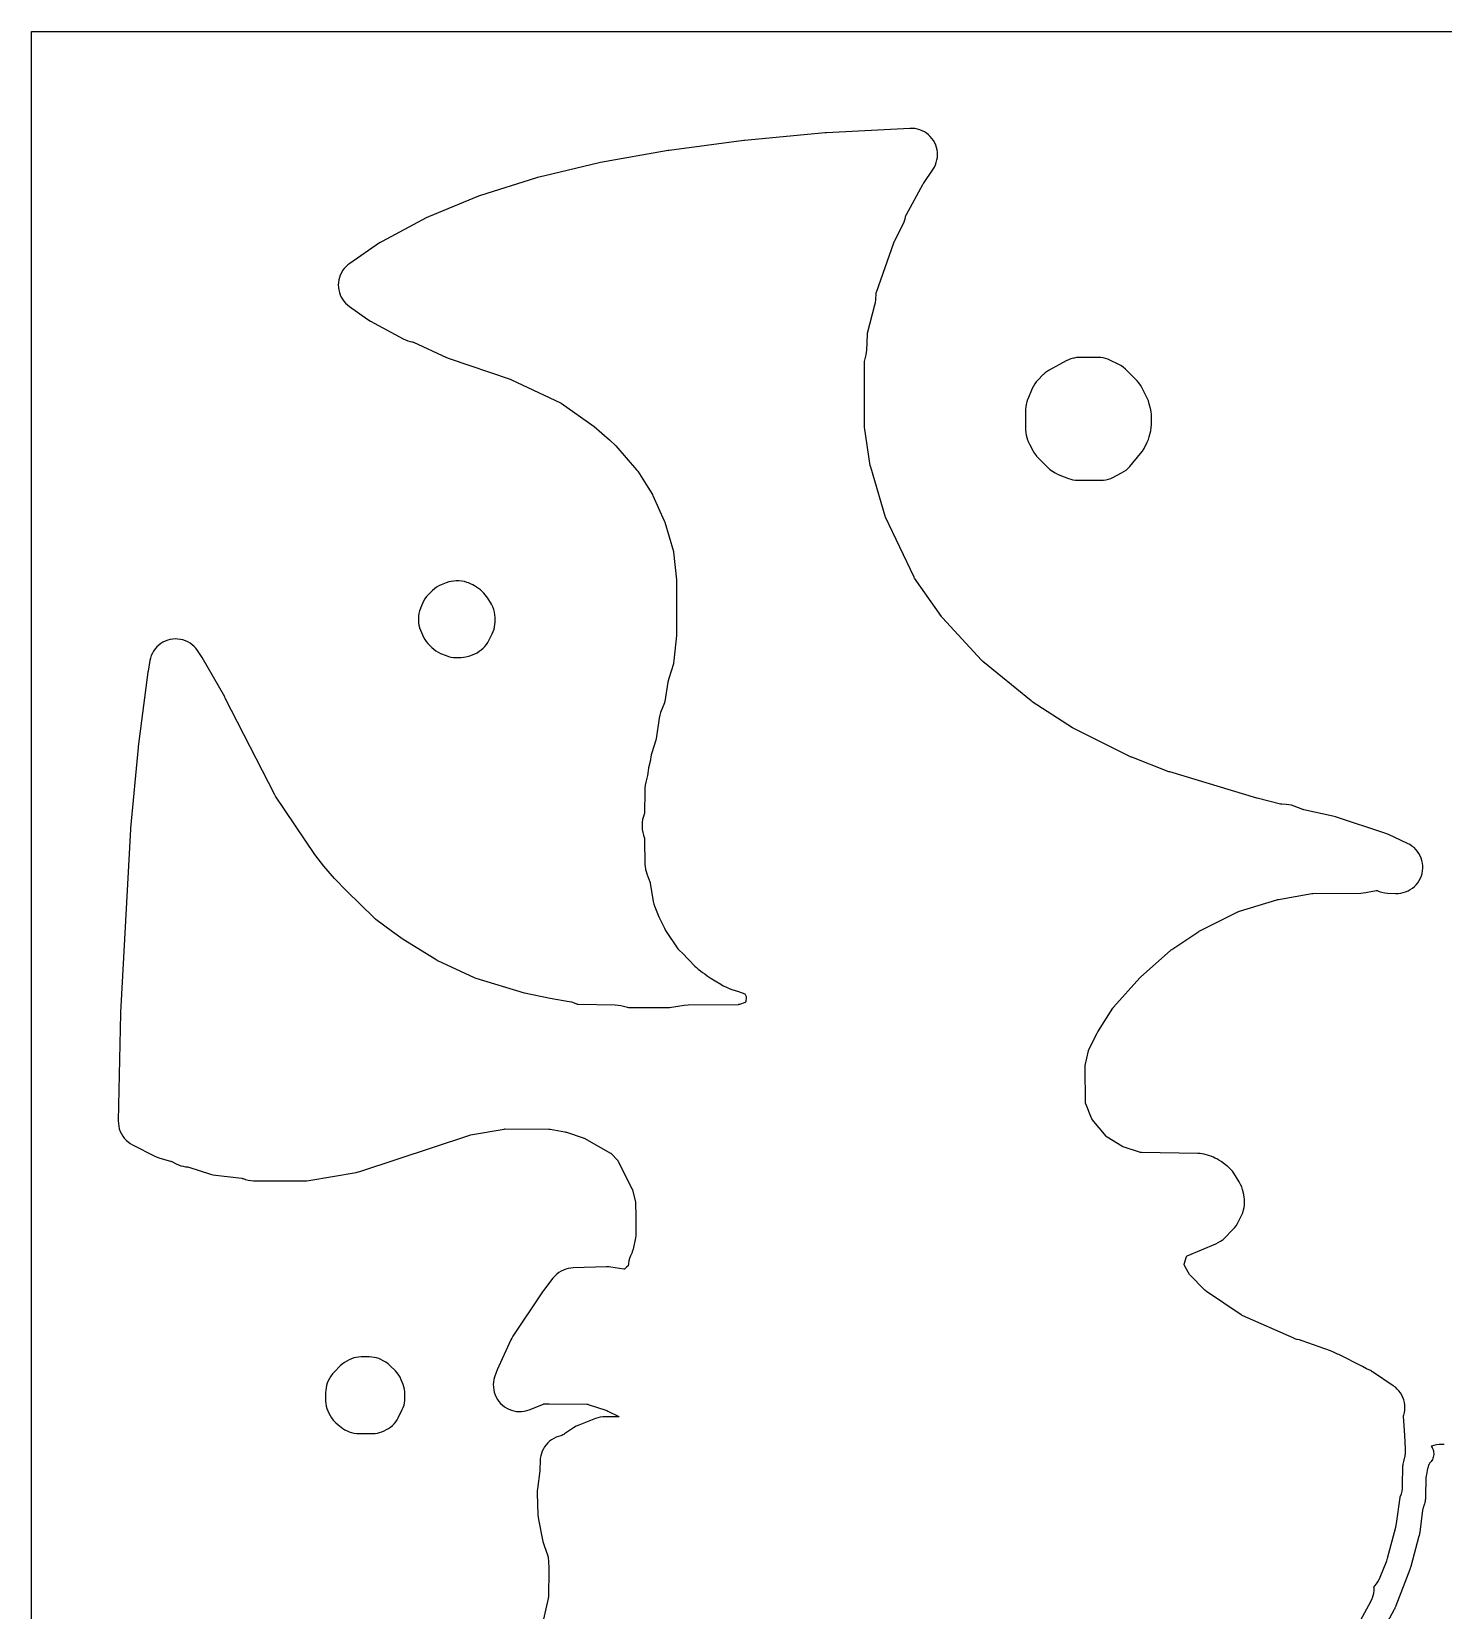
# Model space of a CAD drawing. Header units: millimetres. Extents: x 0 to 300, y 0 to 300.
# Drawn here: x 0 to 134.6, y 149.5 to 300 of the extents above; entities that cross this region are included whole.
import ezdxf

# ---------------------------------------------------------------- set-up
doc = ezdxf.new("R2010")
doc.units = ezdxf.units.MM
doc.layers.add('CUT', color=7, linetype='CONTINUOUS')

msp = doc.modelspace()

# ---------------------------------------------------------------- linework, layer by layer
at = {"layer": 'CUT'}
for points in [[(0.0029, 299.9971), (0.0614, 300), (299.9341, 300), (299.9926, 299.9971), (299.9954, 299.9386), (299.9954, 0.0614), (299.9926, 0.0029), (299.9341, 0), (0.0614, 0), (0.0029, 0.0029), (0, 0.0614), (0, 299.9386)], [(95.7968, 259.594), (95.8236, 259.5639), (95.8423, 259.5386), (96.0057, 259.3572), (96.9123, 258.4444), (97.1214, 258.2563), (97.3503, 258.0929), (97.606, 257.9314), (97.8263, 257.8072), (98.0581, 257.706), (98.0592, 257.7056), (98.8838, 257.394), (99.0989, 257.3237), (99.3196, 257.2731), (99.5439, 257.2427), (99.7701, 257.2327), (101.997, 257.2352), (102.2322, 257.2466), (102.4653, 257.28), (102.6942, 257.3352), (102.9169, 257.4117), (103.1314, 257.5088), (103.9604, 257.9323), (104.175, 258.0556), (104.3764, 258.1996), (104.5625, 258.3628), (104.7316, 258.5436), (105.7702, 259.7709), (105.9465, 260.0058), (106.0939, 260.2598), (106.395, 260.8566), (106.5067, 261.1125), (106.5891, 261.3793), (106.7332, 261.9586), (106.7877, 262.251), (106.8071, 262.5477), (106.8115, 263.3234), (106.8042, 263.5292), (106.78, 263.7337), (106.739, 263.9355), (106.5931, 264.5281), (106.5092, 264.8007), (106.3948, 265.0619), (105.8823, 266.0716), (105.7525, 266.2973), (105.6, 266.5082), (105.4263, 266.7022), (104.3232, 267.8121), (104.3212, 267.8142), (104.1108, 268.0032), (103.8804, 268.1672), (103.6329, 268.3042), (102.8408, 268.6858), (102.6345, 268.774), (102.4211, 268.8433), (102.2023, 268.8933), (101.98, 268.9234), (101.9651, 268.9241), (101.9634, 268.9243), (101.9288, 268.9257), (101.7558, 268.9335), (101.7382, 268.9335), (101.7378, 268.9335), (99.9099, 268.9335), (99.6623, 268.9212), (99.4172, 268.8844), (99.3976, 268.8795), (99.3602, 268.8737), (99.1193, 268.8113), (98.8858, 268.7253), (98.662, 268.6165), (97.0613, 267.7374), (96.8579, 267.6127), (96.6672, 267.4691), (96.4911, 267.3079), (96.4854, 267.3022), (95.9678, 266.7811), (95.8075, 266.6035), (95.6649, 266.4113), (95.5414, 266.2064), (95.438, 265.9906), (95.0006, 264.9533), (94.9965, 264.9437), (94.9109, 264.7083), (94.8493, 264.4656), (94.8122, 264.2179), (94.8001, 263.9677), (94.8038, 262.0146), (94.8154, 261.7787), (94.8493, 261.5448), (94.905, 261.3152), (94.9822, 261.0919), (95.0093, 261.0324), (95.0146, 261.0178), (95.0544, 260.9334), (95.0801, 260.8769), (95.0916, 260.8545), (95.1167, 260.8013), (95.182, 260.6786), (95.5212, 260.0184), (95.6482, 259.7992)], [(39.764, 240.436), (39.9965, 240.3782), (40.2334, 240.3428), (40.4726, 240.3303), (40.7759, 240.3289), (40.9859, 240.3369), (41.1944, 240.3624), (41.4001, 240.4053), (41.8021, 240.507), (42.0413, 240.5804), (42.272, 240.6774), (42.4918, 240.797), (42.6985, 240.9379), (42.8875, 241.0811), (43.0642, 241.2282), (43.2266, 241.391), (43.3734, 241.568), (43.5033, 241.7577), (43.6153, 241.9585), (43.9369, 242.6038), (44.0298, 242.8139), (44.103, 243.0316), (44.156, 243.2551), (44.1882, 243.4825), (44.1994, 243.712), (44.2006, 244.1368), (44.1869, 244.4051), (44.1445, 244.6703), (44.0739, 244.9295), (43.9759, 245.1796), (43.8516, 245.4178), (43.5166, 245.9835), (43.4012, 246.1608), (43.2712, 246.3277), (43.1275, 246.483), (42.9871, 246.6226), (42.8064, 246.7854), (42.6108, 246.9299), (42.2579, 247.1649), (42.0701, 247.2784), (41.8731, 247.375), (41.6684, 247.4539), (41.5248, 247.5021), (41.2759, 247.5717), (41.0212, 247.6151), (40.7634, 247.6321), (40.5059, 247.6357), (40.2616, 247.6271), (40.0193, 247.5947), (39.7814, 247.5389), (39.55, 247.4601), (39.074, 247.2714), (38.8447, 247.1668), (38.627, 247.0397), (38.4233, 246.8913), (38.2355, 246.7232), (37.8398, 246.3312), (37.6695, 246.1444), (37.5189, 245.9414), (37.3895, 245.7242), (37.2828, 245.4951), (37.0937, 245.0291), (37.0882, 245.0154), (37.0837, 245.0044), (37.0036, 244.7757), (36.946, 244.5404), (36.9114, 244.3005), (36.9003, 244.0585), (36.9007, 243.889), (36.9125, 243.6523), (36.9466, 243.4178), (37.0028, 243.1876), (37.0088, 243.1703), (37.0118, 243.1583), (37.0886, 242.9391), (37.2697, 242.4903), (37.3706, 242.2712), (37.4923, 242.0627), (37.6335, 241.867), (37.7929, 241.6858), (37.7934, 241.6853), (37.7944, 241.6842), (38.1612, 241.3057), (38.3502, 241.1299), (38.5564, 240.9744), (38.7774, 240.8411), (39.0111, 240.7312), (39.5382, 240.5159)], [(30.5205, 166.4565), (30.7478, 166.4044), (30.979, 166.3738), (31.212, 166.3649), (31.2199, 166.365), (32.5285, 166.3759), (32.754, 166.388), (32.9774, 166.4203), (33.1971, 166.4727), (33.411, 166.5447), (33.6177, 166.6357), (33.8408, 166.7463), (34.044, 166.859), (34.2358, 166.9901), (34.4146, 167.1384), (34.5788, 167.3027), (34.7271, 167.4815), (34.8582, 167.6732), (34.9709, 167.8764), (35.3538, 168.6491), (35.4462, 168.8594), (35.519, 169.0773), (35.5714, 169.301), (35.6031, 169.5285), (35.6137, 169.758), (35.6139, 170.1137), (35.6027, 170.3512), (35.569, 170.5865), (35.5131, 170.8176), (35.4354, 171.0423), (35.253, 171.4991), (35.1472, 171.7291), (35.0188, 171.9473), (34.8689, 172.1514), (34.6992, 172.3393), (34.2099, 172.8285), (34.0066, 173.0108), (33.7845, 173.1698), (33.5464, 173.3036), (33.3186, 173.4158), (33.1076, 173.5079), (32.8891, 173.5801), (32.6649, 173.632), (32.4368, 173.663), (32.2069, 173.6729), (31.4224, 173.6706), (31.1906, 173.6591), (30.961, 173.6262), (30.7353, 173.5722), (30.5157, 173.4975), (30.3039, 173.4027), (30.0657, 173.2826), (29.8324, 173.1487), (29.6149, 172.9906), (29.4157, 172.81), (28.8763, 172.2657), (28.6974, 172.0644), (28.5411, 171.8452), (28.4094, 171.6103), (28.3023, 171.3928), (28.298, 171.3841), (28.2049, 171.1704), (28.1321, 170.949), (28.0803, 170.7217), (28.0498, 170.4906), (28.041, 170.2577), (28.048, 169.4721), (28.0619, 169.2296), (28.0993, 168.9896), (28.1599, 168.7544), (28.2429, 168.5261), (28.3478, 168.307), (28.465, 168.0897), (28.6011, 167.8663), (28.7598, 167.6584), (28.7907, 167.6256), (28.8235, 167.584), (29.0036, 167.3986), (29.2018, 167.2328), (29.6885, 166.8668), (29.8812, 166.7355), (30.0853, 166.6227), (30.299, 166.5294)]]:
    msp.add_lwpolyline(points, close=True, dxfattribs=at)
for points in [[(125.829, 146.8656), (127.7169, 150.3615), (127.8505, 150.6517), (127.8674, 150.6958), (127.9437, 150.9271), (127.9971, 151.1648), (128.0272, 151.4066), (128.0335, 151.6501), (128.0247, 151.7731), (128.1009, 151.845), (128.2636, 152.0324), (128.407, 152.2351), (128.5295, 152.4509), (128.63, 152.6779), (129.2357, 154.252), (129.3149, 154.4941), (130.1175, 157.4475), (130.1844, 157.783), (130.5057, 160.2718), (130.5085, 160.29), (130.5169, 160.3271), (130.5286, 160.3633), (130.5355, 160.3804), (130.5496, 160.4132), (130.6347, 160.6401), (130.6973, 160.8742), (130.737, 161.1133), (130.7534, 161.355), (130.791, 163.3192), (130.7918, 163.3388), (130.8014, 163.4197), (130.8052, 163.439), (130.8667, 163.7175), (130.9846, 164.2522), (131.0239, 164.4796), (131.042, 164.7096), (131.0389, 164.9404), (130.9644, 166.1832), (130.8544, 168.0186), (130.8538, 168.081), (130.8584, 168.0961), (130.8647, 168.1169), (130.8682, 168.1285), (130.9273, 168.3659), (130.9629, 168.6079), (130.9747, 168.8522), (130.9626, 169.0964), (130.9267, 169.3384), (130.8673, 169.5756), (130.785, 169.8059), (130.6806, 170.0271), (130.5551, 170.237), (130.4097, 170.4337), (130.2457, 170.6152), (130.0648, 170.7798), (129.8687, 170.9259), (127.9658, 172.2041), (127.8953, 172.2453), (127.8621, 172.2671), (127.7761, 172.3148), (127.6914, 172.3641), (127.6861, 172.3668), (127.3209, 172.5497), (126.928, 172.7465), (124.6601, 173.8901), (124.554, 173.9356), (124.1665, 174.1297), (124.1491, 174.1384), (123.8691, 174.2579), (121.1615, 175.2233), (120.9357, 175.2919), (120.7044, 175.339), (120.6607, 175.3437), (120.4751, 175.4067), (120.424, 175.4253), (120.3739, 175.4462), (115.4559, 177.6317), (115.4509, 177.6341), (115.3769, 177.6746), (115.3607, 177.685), (112.0544, 179.9143), (112.0504, 179.9172), (111.9909, 179.964), (111.978, 179.9755), (111.9011, 180.0471), (110.415, 181.5423), (110.0115, 182.2673), (109.9241, 182.4695), (109.9201, 182.4795), (109.9222, 182.4901), (109.9272, 182.5081), (110.153, 183.2414), (110.1587, 183.2584), (110.1735, 183.2938), (110.2072, 183.3119), (110.2237, 183.3193), (112.9566, 184.4615), (113.1763, 184.5661), (113.3848, 184.6916), (113.4226, 184.7198), (113.4402, 184.7304), (113.634, 184.8754), (113.8129, 185.0384), (114.5456, 185.7741), (114.7187, 185.9669), (114.8709, 186.1766), (115.0006, 186.401), (115.3923, 187.1677), (115.5039, 187.4195), (115.5871, 187.6821), (115.5903, 187.6978), (115.6393, 187.9069), (115.671, 188.1323), (115.6819, 188.3596), (115.6823, 188.5017), (115.6744, 188.708), (115.6494, 188.913), (115.6092, 189.1079), (115.6018, 189.1452), (115.4848, 189.6225), (115.4078, 189.8769), (115.3043, 190.1218), (115.1753, 190.3543), (114.6589, 191.1788), (114.5273, 191.3687), (114.3787, 191.5457), (114.2144, 191.7082), (114.041, 191.8506), (114.029, 191.8613), (113.9871, 191.8913), (113.4378, 192.3014), (113.2422, 192.4335), (113.0351, 192.5466), (112.8455, 192.6279), (112.7126, 192.7035), (112.4778, 192.807), (112.2335, 192.8858), (111.842, 192.9903), (111.6412, 193.0351), (111.4373, 193.0633), (111.2318, 193.0746), (105.8604, 193.1486), (105.8416, 193.1493), (105.8012, 193.1539), (105.7615, 193.1626), (105.7434, 193.168), (104.0988, 193.7048), (104.0778, 193.7124), (103.9904, 193.7529), (103.9711, 193.7641), (102.5761, 194.6254), (102.559, 194.6366), (102.5243, 194.6637), (102.4928, 194.6944), (102.4793, 194.7098), (101.1561, 196.3115), (101.1442, 196.3267), (101.1211, 196.3614), (101.1017, 196.3983), (101.094, 196.416), (100.5437, 197.7899), (100.5376, 197.8061), (100.527, 197.8418), (100.5232, 197.8784), (100.5225, 197.8959), (100.4804, 201.3153), (100.4807, 201.336), (100.4895, 201.4252), (100.4932, 201.4456), (100.7896, 202.8465), (100.7908, 202.8516), (100.8048, 202.899), (100.8142, 202.9229), (100.8238, 202.9437), (101.6169, 204.5526), (101.6479, 204.6112), (101.6821, 204.668), (103.1259, 206.9243), (103.1287, 206.9284), (103.1748, 206.9897), (103.1861, 207.003), (105.6957, 209.8178), (105.7445, 209.8693), (105.7962, 209.9178), (108.6241, 212.4163), (108.6851, 212.4666), (108.7493, 212.5129), (111.2113, 214.1642), (111.2759, 214.2046), (111.343, 214.2408), (115.1164, 216.1241), (115.1212, 216.1263), (115.1947, 216.1561), (115.2118, 216.1618), (118.7602, 217.2531), (118.8337, 217.2732), (118.9084, 217.2885), (122.0829, 217.8347), (122.088, 217.8355), (122.1655, 217.8428), (122.1832, 217.8434), (126.7695, 217.8844), (127.0063, 217.8978), (127.2408, 217.9335), (128.2183, 218.1304), (128.2358, 218.1335), (128.2735, 218.1375), (128.31, 218.1271), (128.3266, 218.1211), (128.5133, 218.0485), (128.7745, 217.9631), (129.0435, 217.9069), (129.3171, 217.8806), (130.0798, 217.8494), (130.3254, 217.8514), (130.5696, 217.8775), (130.8101, 217.9274), (131.0445, 218.0007), (131.2706, 218.0967), (131.4862, 218.2143), (131.6892, 218.3526), (131.8777, 218.5101), (132.0497, 218.6853), (132.2038, 218.8766), (132.3384, 219.0821), (132.4521, 219.2998), (132.5439, 219.5276), (132.613, 219.7633), (132.6585, 220.0046), (132.6802, 220.2492), (132.6778, 220.4948), (132.6513, 220.739), (132.6009, 220.9794), (132.5272, 221.2137), (132.4309, 221.4396), (132.3128, 221.655), (132.1742, 221.8578), (132.0164, 222.0459), (131.8409, 222.2177), (131.6493, 222.3715), (131.4436, 222.5057), (131.2258, 222.619), (129.3992, 223.4581), (129.1474, 223.5577), (124.3631, 225.1554), (124.0923, 225.2292), (121.3479, 225.8141), (121.3429, 225.8153), (121.2678, 225.8374), (121.2511, 225.8435), (120.4229, 226.1668), (120.1719, 226.2498), (119.9136, 226.3058), (119.6508, 226.3342), (119.2246, 226.3575), (119.2068, 226.3589), (119.131, 226.3703), (119.1137, 226.3742), (116.8962, 226.9253), (116.8685, 226.9326), (116.8409, 226.9405), (108.5554, 229.4284), (108.5124, 229.4422), (108.4699, 229.4576), (104.9162, 230.8257), (104.863, 230.8477), (104.811, 230.8721), (99.3996, 233.5802), (99.3424, 233.6108), (99.2869, 233.6445), (95.436, 236.1286), (95.3809, 236.1663), (95.328, 236.2071), (90.7291, 239.9642), (90.6671, 240.0186), (90.6089, 240.0772), (86.8749, 244.1077), (86.8212, 244.1698), (86.7719, 244.2355), (84.2089, 247.9077), (84.206, 247.9121), (84.1656, 247.9809), (84.1574, 247.9971), (81.4306, 253.7305), (81.4285, 253.735), (81.4011, 253.806), (81.3958, 253.8225), (80.0267, 258.4762), (80.0065, 258.5544), (79.9917, 258.6338), (79.4375, 262.2866), (79.4369, 262.2913), (79.4311, 262.3635), (79.4308, 262.38), (79.4277, 268.414), (79.4283, 268.4356), (79.4389, 268.5281), (79.4432, 268.5492), (79.5901, 269.1793), (79.6323, 269.408), (79.6531, 269.6396), (79.7169, 271.1263), (79.7183, 271.1461), (79.731, 271.2309), (79.7354, 271.2503), (80.437, 273.951), (80.486, 274.185), (80.5124, 274.4225), (80.5527, 275.0625), (80.5542, 275.0797), (80.56, 275.1166), (80.5691, 275.153), (80.5743, 275.1689), (82.2344, 279.876), (82.2639, 279.9514), (82.2985, 280.0247), (83.1048, 281.5922), (83.2237, 281.8612), (83.3102, 282.1423), (83.3866, 282.4549), (83.388, 282.4601), (83.4044, 282.5092), (83.4152, 282.5338), (83.4262, 282.5551), (84.9982, 285.4259), (85.0253, 285.4729), (85.0545, 285.5185), (85.9721, 286.8832), (86.0966, 287.0893), (86.2008, 287.3064), (86.2836, 287.5325), (86.3443, 287.7656), (86.3823, 288.0034), (86.3972, 288.2437), (86.3889, 288.4844), (86.3575, 288.7232), (86.3032, 288.9578), (86.2267, 289.1861), (86.1285, 289.406), (86.0096, 289.6155), (85.8711, 289.8125), (85.7143, 289.9953), (85.5407, 290.1621), (85.3518, 290.3115), (85.1494, 290.442), (84.9354, 290.5524), (84.7117, 290.6417), (84.4805, 290.7091), (84.2439, 290.754), (84.0041, 290.7758), (83.7633, 290.7745), (75.7998, 290.3466), (75.7004, 290.3392), (68.0064, 289.6172), (67.9153, 289.607), (60.8222, 288.678), (60.7078, 288.6603), (54.2707, 287.5118), (54.1293, 287.4824), (48.9468, 286.2453), (48.246, 286.078), (48.0757, 286.031), (42.8172, 284.3754), (42.6173, 284.303), (37.8427, 282.34), (37.6182, 282.2343), (33.424, 280.0004), (33.184, 279.8547), (30.3425, 277.9034), (30.3398, 277.9015), (30.1481, 277.7557), (29.9712, 277.5922), (29.811, 277.4125), (29.6688, 277.2181), (29.5459, 277.011), (29.4435, 276.793), (29.3626, 276.5661), (29.3039, 276.3326), (29.268, 276.0944), (29.2551, 275.8539), (29.2654, 275.6133), (29.2988, 275.3748), (29.3551, 275.1406), (29.4335, 274.9129), (29.5336, 274.6939), (29.6542, 274.4854), (29.7944, 274.2896), (29.9527, 274.1081), (30.1278, 273.9427), (30.318, 273.795), (32.0663, 272.5668), (32.3145, 272.4133), (32.316, 272.4125), (35.4522, 270.7171), (35.6623, 270.6159), (35.8809, 270.5348), (36.1061, 270.4743), (36.2884, 270.4343), (36.3085, 270.4294), (36.3931, 270.4008), (36.412, 270.3926), (39.5606, 268.9271), (39.8189, 268.824), (45.6568, 266.8612), (45.7217, 266.8372), (45.7851, 266.8096), (50.4541, 264.6092), (50.4584, 264.607), (50.4656, 264.603), (50.4916, 264.588), (50.5075, 264.5774), (53.6697, 262.3479), (55.1125, 261.1002), (55.713, 260.5049), (57.7018, 258.2274), (57.7728, 258.1409), (57.8059, 258.0979), (57.8097, 258.0922), (58.7664, 256.5804), (59.2044, 255.8847), (59.2238, 255.8513), (59.2609, 255.7755), (60.327, 253.3821), (60.3563, 253.3101), (60.3808, 253.2363), (61.2106, 250.4407), (61.2119, 250.436), (61.2214, 250.3928), (61.2232, 250.3788), (61.5028, 247.7582), (61.5078, 247.695), (61.5095, 247.6317), (61.5095, 242.5539), (61.5079, 242.4912), (61.5029, 242.4287), (61.2533, 240.0634), (61.2201, 239.7956), (61.2132, 239.7625), (61.2082, 239.7448), (60.7685, 238.3278), (60.6897, 237.9948), (60.6884, 237.9871), (60.3848, 236.1515), (60.3811, 236.1322), (60.3587, 236.0507), (60.3521, 236.0323), (59.9909, 235.1069), (59.9025, 234.8357), (59.8456, 234.5561), (59.5604, 232.5871), (59.5545, 232.553), (59.5396, 232.4868), (59.5346, 232.4696), (59.1518, 231.2645), (59.0965, 231.0613), (59.0586, 230.8541), (59.0382, 230.6445), (59.0327, 230.5436), (58.8411, 229.8127), (58.7893, 229.564), (58.763, 229.3113), (58.7522, 229.1081), (58.5845, 228.4693), (58.5841, 228.4678), (58.526, 228.1773), (58.5026, 227.8819), (58.5011, 227.8027), (58.4888, 227.6357), (58.4507, 225.4792), (58.4478, 225.4643), (58.4373, 225.4152), (58.4351, 225.408), (58.3542, 225.174), (58.2768, 224.9002), (58.2309, 224.6194), (58.2173, 224.3353), (58.2185, 224.2038), (58.236, 223.9297), (58.2835, 223.6592), (58.3604, 223.3956), (58.4372, 223.1775), (58.4434, 223.1584), (58.4533, 223.1163), (58.4587, 223.0734), (58.4595, 223.0534), (58.5022, 220.6087), (58.5151, 220.3943), (58.5464, 220.1818), (58.5517, 220.1597), (58.5541, 220.1435), (58.6049, 219.9328), (58.6737, 219.7273), (58.9733, 218.9466), (58.9797, 218.9285), (59.0014, 218.8487), (59.005, 218.8299), (59.2895, 217.0964), (59.3477, 216.8325), (59.4339, 216.5764), (59.8177, 215.6127), (59.9026, 215.4229), (60.003, 215.2408), (60.1206, 215.047), (60.3502, 214.5307), (60.4516, 214.3279), (60.571, 214.1351), (61.5017, 212.7742), (61.6433, 212.5867), (61.8019, 212.4134), (62.0639, 212.1527), (63.2629, 210.9205), (63.4001, 210.7898), (63.5468, 210.6699), (63.5767, 210.6473), (63.5885, 210.6355), (63.7854, 210.4592), (63.9999, 210.3048), (64.1989, 210.1768), (64.4458, 209.9901), (64.7037, 209.8191), (65.208, 209.5279), (65.7366, 209.1881), (65.9708, 209.0547), (66.2001, 208.9552), (66.2605, 208.9203), (66.5169, 208.7913), (66.7864, 208.6926), (67.4194, 208.501), (68.0195, 208.2781), (68.0224, 208.2727), (68.1387, 208.0409), (68.1463, 208.0247), (68.1602, 207.9888), (68.1596, 207.9504), (68.158, 207.9325), (68.1135, 207.5385), (68.111, 207.52), (68.1026, 207.4814), (68.0669, 207.4646), (68.0495, 207.4579), (67.5217, 207.2715), (67.5021, 207.2651), (67.4588, 207.255), (67.4147, 207.2497), (67.3941, 207.249), (62.6104, 207.2039), (62.2479, 207.174), (60.855, 206.9563), (60.85, 206.9556), (60.7741, 206.9495), (60.7568, 206.9491), (56.978, 206.9601), (56.9557, 206.9608), (56.86, 206.9725), (56.8382, 206.9772), (56.2057, 207.1324), (55.9326, 207.1835), (55.6556, 207.204), (52.1322, 207.2685), (52.1139, 207.2693), (52.0356, 207.2784), (52.0179, 207.2818), (52.0131, 207.2842), (51.7743, 207.3929), (51.5255, 207.476), (51.2693, 207.5325), (49.4668, 207.832), (47.0177, 208.3602), (42.3868, 209.7494), (42.3074, 209.7763), (42.2301, 209.8087), (38.7419, 211.4179), (38.6986, 211.4395), (38.6777, 211.4513), (38.4759, 211.572), (35.4348, 213.4527), (34.4355, 214.1887), (32.8439, 215.3669), (32.8178, 215.3877), (32.8058, 215.3981), (32.6372, 215.5538), (30.0677, 218.0799), (28.8969, 219.2672), (27.8688, 220.4639), (27, 221.5532), (23.2768, 227.1146), (23.2399, 227.1734), (23.2064, 227.2342), (18.471, 236.4767), (18.4164, 236.5775), (16.2598, 240.35), (16.1521, 240.5219), (15.8114, 241.0194), (15.6624, 241.2154), (15.4949, 241.3959), (15.3105, 241.5589), (15.1108, 241.7031), (14.898, 241.8269), (14.6741, 241.9292), (14.4411, 242.009), (14.2015, 242.0654), (13.9574, 242.098), (13.7114, 242.1065), (13.4657, 242.0907), (13.2227, 242.0508), (12.9848, 241.9872), (12.7544, 241.9005), (12.5336, 241.7916), (12.3246, 241.6614), (12.1294, 241.5114), (11.9499, 241.3429), (11.7878, 241.1575), (11.6448, 240.9571), (11.5222, 240.7436), (11.4211, 240.519), (11.3427, 240.2857), (11.2876, 240.0457), (11.1095, 239.0471), (11.0918, 238.9327), (10.1654, 231.8572), (10.1552, 231.7661), (9.4324, 224.0612), (9.425, 223.9618), (8.4863, 206.4881), (8.4833, 206.406), (8.2701, 196.1695), (8.2777, 195.9152), (8.3112, 195.663), (8.3701, 195.4155), (8.4538, 195.1753), (8.5616, 194.9449), (8.6922, 194.7266), (8.8443, 194.5226), (9.0163, 194.3352), (9.2065, 194.1663), (9.4129, 194.0176), (9.6333, 193.8905), (11.7603, 192.8052), (11.9904, 192.7021), (12.2296, 192.6227), (13.2524, 192.3396), (13.2711, 192.3338), (13.3496, 192.303), (13.3672, 192.2945), (13.7886, 192.0762), (14.0042, 191.9772), (14.2281, 191.8991), (14.4585, 191.8426), (14.6931, 191.8082), (14.8643, 191.7913), (14.8844, 191.7888), (14.97, 191.7709), (14.9894, 191.7652), (17.0508, 191.0964), (17.2892, 191.0319), (17.5328, 190.9912), (20.0509, 190.6977), (20.0699, 190.695), (20.151, 190.677), (20.1694, 190.6714), (20.399, 190.5952), (20.3991, 190.5952), (20.6548, 190.5251), (20.9165, 190.4824), (21.1813, 190.4678), (26.0076, 190.4567), (26.009, 190.4568), (26.0098, 190.4568), (26.2242, 190.4655), (26.4371, 190.4926), (30.9569, 191.266), (31.141, 191.3047), (31.3217, 191.3571), (31.3218, 191.3572), (41.7819, 194.8236), (41.7864, 194.825), (41.8559, 194.8428), (41.8719, 194.8459), (45.0602, 195.3977), (45.0657, 195.3985), (45.149, 195.4059), (45.168, 195.4064), (49.346, 195.3974), (49.3633, 195.3969), (49.4376, 195.3899), (49.4546, 195.3871), (50.8666, 195.1216), (50.9457, 195.1039), (51.0234, 195.0809), (52.5948, 194.5568), (52.6114, 194.5508), (52.681, 194.5201), (52.6966, 194.5119), (55.2148, 193.1057), (55.2312, 193.096), (55.2648, 193.0725), (55.2958, 193.0457), (55.3092, 193.0323), (55.8854, 192.4228), (55.8977, 192.4091), (55.9219, 192.3778), (55.943, 192.3443), (55.9516, 192.3281), (57.2627, 189.7045), (57.2713, 189.6861), (57.3019, 189.6037), (57.3074, 189.5842), (57.5903, 188.4622), (57.595, 188.4411), (57.6072, 188.3489), (57.6082, 188.3273), (57.6299, 187.0927), (57.6297, 185.7362), (57.6297, 185.5251), (57.6297, 185.4882), (57.6297, 185.3876), (57.6256, 185.3388), (57.6162, 185.2279), (57.5994, 185.0291), (57.3725, 183.9432), (57.2922, 183.6853), (57.2802, 183.6468), (57.2702, 183.6145), (57.1257, 183.2959), (57.0341, 183.0637), (56.9661, 182.8236), (56.9223, 182.5779), (56.9047, 182.3462), (56.746, 182.2253), (56.5667, 182.0583), (56.5575, 182.0489), (56.4975, 182.0544), (55.2555, 182.2311), (55.0436, 182.2521), (54.8306, 182.255), (51.6571, 182.1627), (51.4151, 182.1439), (51.1761, 182.1017), (50.9424, 182.0365), (50.716, 181.949), (50.4992, 181.84), (50.294, 181.7104), (50.1024, 181.5616), (50.0759, 181.5388), (49.8927, 181.365), (49.728, 181.1735), (48.8249, 180.0094), (48.7221, 179.8668), (45.9015, 175.6493), (45.7955, 175.4759), (45.7039, 175.2945), (44.4066, 172.442), (44.3105, 172.1973), (44.1644, 171.7586), (44.0981, 171.5213), (44.0555, 171.2785), (44.037, 171.0328), (44.0428, 170.7864), (44.0729, 170.5418), (44.1268, 170.3013), (44.2042, 170.0673), (44.3043, 169.8421), (44.426, 169.6278), (44.5682, 169.4266), (44.7296, 169.2403), (44.9085, 169.0708), (45.1033, 168.9198), (45.3119, 168.7887), (45.5325, 168.6787), (45.7628, 168.591), (46.0007, 168.5264), (46.2437, 168.4856), (46.4896, 168.4688), (46.7359, 168.4764), (46.9803, 168.5081), (47.2204, 168.5638), (47.4538, 168.6429), (48.8215, 169.1826), (48.8394, 169.1891), (48.8771, 169.2), (48.9161, 169.2034), (48.9351, 169.2037), (49.362, 169.2001), (49.3632, 169.2), (52.9596, 169.1698), (52.9801, 169.1691), (53.0223, 169.1643), (53.0637, 169.1553), (53.0833, 169.1493), (54.783, 168.5877), (54.8668, 168.5566), (54.948, 168.5194), (55.993, 167.9948), (56.0376, 167.9696), (55.9864, 167.9675), (54.7116, 167.9782), (54.4717, 167.9687), (54.2339, 167.9362), (54.0002, 167.8811), (53.7729, 167.8038), (52.1891, 167.1789), (51.9364, 167.0625), (51.6981, 166.9187), (50.8408, 166.334), (50.7903, 166.3013), (50.7741, 166.2913), (50.6736, 166.2361), (50.5733, 166.193), (50.4647, 166.1582), (50.2436, 166.0991), (50.0198, 166.0156), (49.8051, 165.9112), (49.6013, 165.7868), (49.4103, 165.6435), (49.2338, 165.4826), (49.0735, 165.3057), (48.9308, 165.1142), (48.807, 164.91), (48.7032, 164.695), (48.6205, 164.471), (48.5595, 164.2401), (48.5208, 164.0045), (48.5048, 163.7662), (48.489, 162.9584), (48.4856, 162.888), (48.478, 162.8179), (48.2421, 161.1162), (48.2218, 160.9043), (48.2197, 160.6914), (48.2876, 158.611), (48.3033, 158.401), (48.3367, 158.193), (48.77, 156.0678), (48.8137, 155.8879), (48.8706, 155.7117), (49.2295, 154.7262), (49.2348, 154.7105), (49.2441, 154.6759), (49.2497, 154.6435), (49.2524, 154.6194), (49.339, 153.5955), (49.3426, 153.5325), (49.3429, 153.4694), (49.2845, 150.7554), (49.2836, 150.7361), (49.2733, 150.6535), (49.2694, 150.6346), (48.7202, 148.2524)], [(134.7189, 165.3118), (134.4744, 165.3285), (134.2295, 165.3212), (133.9865, 165.2899), (133.7477, 165.235), (133.5154, 165.157), (133.492, 165.1465), (133.4981, 165.1388), (133.5614, 165.0395), (133.6146, 164.9346), (133.6574, 164.825), (133.6892, 164.7117), (133.7097, 164.5958), (133.7188, 164.4784), (133.7164, 164.3608), (133.7025, 164.2439), (133.6771, 164.129), (133.6407, 164.0171), (133.5934, 163.9093), (133.5358, 163.8067), (133.4685, 163.7102), (133.3617, 163.5722), (133.2941, 163.4644), (133.2373, 163.3505), (133.192, 163.2316), (133.1507, 163.0803), (133.1437, 163.0484), (133.0184, 162.4805), (132.992, 162.3245), (132.9811, 162.1666), (132.9457, 160.3161), (132.9448, 160.287), (132.9422, 160.2264), (132.9406, 160.1974), (132.9393, 160.1782), (132.934, 160.1203), (132.9206, 160.0055), (132.9015, 159.8908), (132.8783, 159.7833), (132.8482, 159.6709), (132.8129, 159.5609), (132.7938, 159.506), (132.7871, 159.488), (132.7766, 159.4608), (132.7607, 159.4215), (132.7155, 159.2938), (132.6877, 159.1872), (132.6646, 159.0536), (132.396, 156.9734), (132.3901, 156.9327), (132.3762, 156.8483), (132.3689, 156.8079), (132.3552, 156.7393), (132.3465, 156.6992), (132.3269, 156.6159), (132.3168, 156.5761), (131.5379, 153.7097), (131.5295, 153.6803), (131.5112, 153.6192), (131.5021, 153.59), (131.4859, 153.5406), (131.476, 153.5116), (131.4546, 153.4516), (131.444, 153.4229), (130.1074, 149.9489), (130.093, 149.9133), (130.062, 149.8397), (130.0465, 149.8046), (130.0192, 149.7453), (130.0026, 149.7108), (129.967, 149.6393), (129.9493, 149.6053), (128.1293, 146.2352)]]:
    msp.add_lwpolyline(points, dxfattribs=at)

doc.saveas('drawing.dxf')
